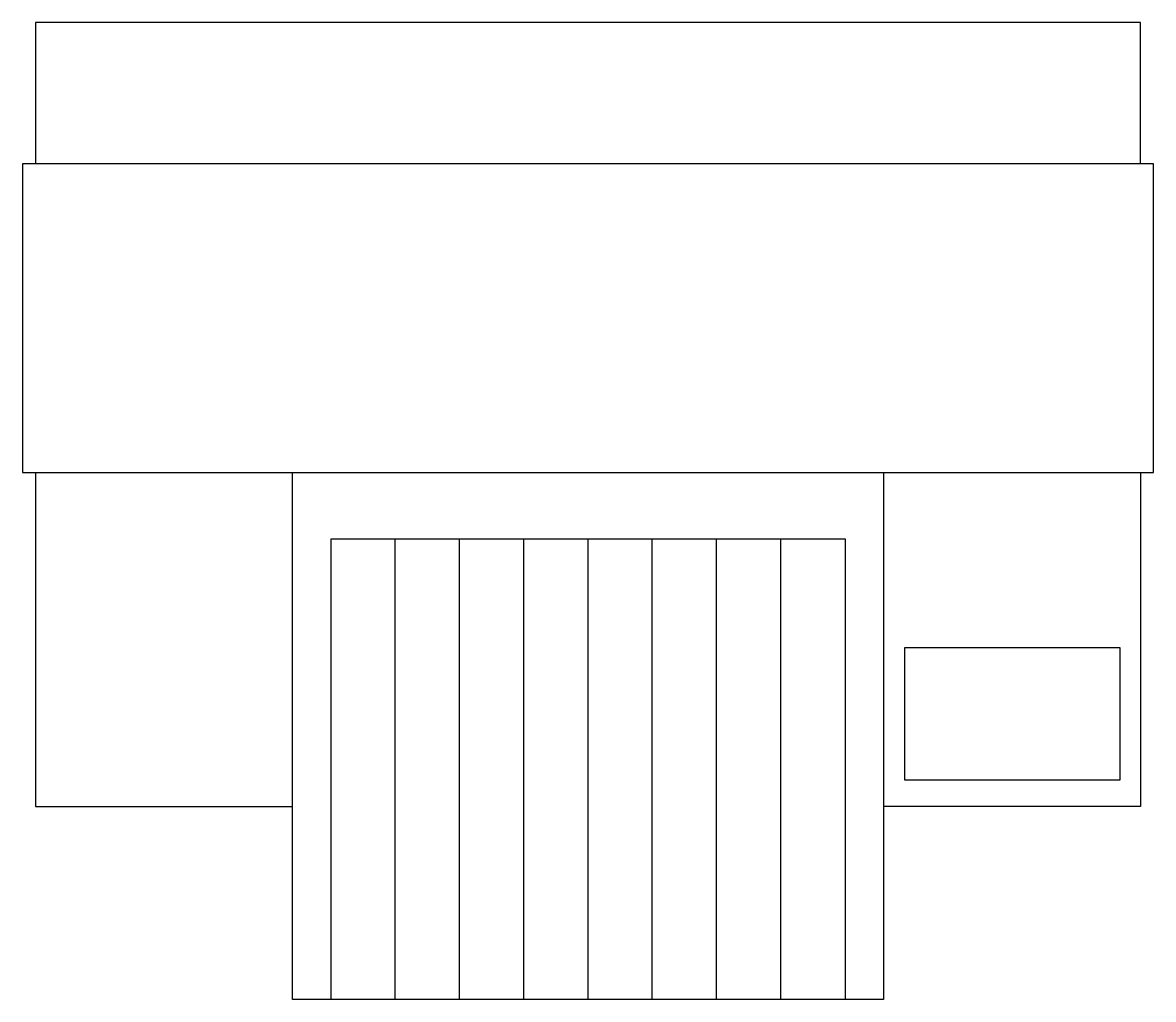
# Model space of a CAD drawing. Extents: x 18.978 to 19.418, y 30.361 to 30.741.
import ezdxf

# ---------------------------------------------------------------- set-up
doc = ezdxf.new("R2010")
doc.units = 0
doc.header["$MEASUREMENT"] = 0
doc.layers.add('E-ESCRITORIO', color=1, linetype='CONTINUOUS')

msp = doc.modelspace()

# ---------------------------------------------------------------- linework, layer by layer
at = {"layer": 'E-ESCRITORIO'}
for p, q in [((19.09751, 30.36083), (19.09751, 30.54002)), ((19.09751, 30.54002), (19.29751, 30.54002)), ((19.12251, 30.36083), (19.12251, 30.54002)), ((19.14751, 30.36083), (19.14751, 30.54002)), ((19.17251, 30.36083), (19.17251, 30.54002)), ((19.19751, 30.36083), (19.19751, 30.54002)), ((19.22251, 30.36083), (19.22251, 30.54002)), ((19.24751, 30.36083), (19.24751, 30.54002)), ((19.27251, 30.36083), (19.27251, 30.54002)), ((19.29751, 30.54002), (19.29751, 30.36083))]:
    msp.add_line(p, q, dxfattribs=at)
for points in [[(19.41251, 30.68583), (19.41251, 30.74083), (18.98251, 30.74083), (18.98251, 30.68583)], [(18.98251, 30.56583), (18.98251, 30.43583), (19.08251, 30.43583)], [(19.31251, 30.56583), (19.31251, 30.36083), (19.08251, 30.36083), (19.08251, 30.56583)], [(19.41251, 30.56583), (19.41251, 30.43583), (19.31251, 30.43583)]]:
    msp.add_lwpolyline(points, dxfattribs=at)
for points in [[(19.41751, 30.56583), (19.41751, 30.68583), (18.97751, 30.68583), (18.97751, 30.56583)], [(19.40455, 30.44624), (19.40455, 30.49764), (19.32065, 30.49764), (19.32065, 30.44624)]]:
    msp.add_lwpolyline(points, close=True, dxfattribs=at)

doc.saveas('drawing.dxf')
